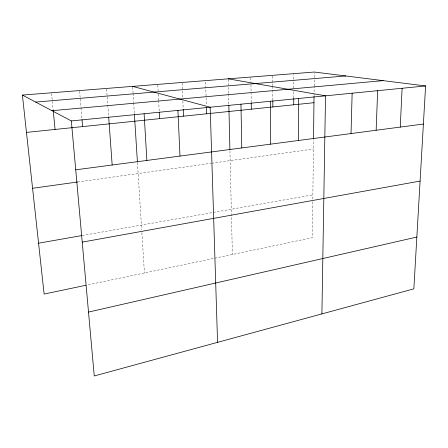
<?xml version="1.0" encoding="UTF-8"?>
<svg xmlns="http://www.w3.org/2000/svg" width="448" height="448" viewBox="0 0 448 448"><rect width="100%" height="100%" fill="white"/><g stroke="black" fill="none" stroke-linecap="round" stroke-linejoin="round"><path stroke-width="0.34" stroke-dasharray="2.24 1.68" d="M293.765 97.871L293.793 90.95M293.798 88.183L293.826 79.878M293.832 79.184L293.849 74.34M312.782 201.83L312.357 237.692L86.587 285.135M312.816 199.035L313.527 139.266M314.042 95.732L314.149 86.671M314.154 85.971L314.25 78.305M314.255 77.605L314.317 72.727M82.141 235.519L212.582 212.531M213.254 212.414L312.866 194.852M77.594 181.994L211.019 163.324M211.702 163.229L313.41 148.994M51.576 93.475L53.183 110.079M79.604 91.263L80.959 107.201M81.021 107.89L81.967 118.978M106.618 89.13L107.75 104.412M107.8 105.106L108.623 116.217M132.67 87.074L133.022 92.646M133.067 93.346L133.638 102.402M133.683 103.096L134.344 113.54M137.446 162.63L141.702 229.919M141.876 232.686L144.424 272.983M157.819 85.081L158.105 90.558M158.284 93.985L158.614 100.15M158.648 100.834L159.191 111.11M182.101 83.16L182.745 98.291M182.862 101.046L183.187 108.612M205.587 82.001L206.36 105.498M228.25 79.526L228.581 93.414M228.598 94.114L228.838 104.53M229.936 150.909L232.378 254.498M250.852 77.745L250.908 81.934M250.953 84.728L251.048 91.711M251.059 92.411L251.199 102.189M272.703 76.003L272.754 85.63M272.759 86.318L272.832 100.072"/><path stroke-width="0.67" d="M293.742 104.793L293.765 98.56M298.329 140.504L298.553 98.493M313.533 138.572L314.031 96.426M321.899 313.908L325.522 95.827L228.234 78.831M351.025 133.566L352.145 93.201M376.141 130.262L377.653 90.681M400.243 127.086L402.114 88.267M22.4 95.082L314.322 72.033L425.6 85.949L413.846 288.842L94.248 375.967L71.338 120.926L22.4 95.082L44.122 294.056L85.915 285.275M88.514 312.082L416.847 237.042M82.225 242.122L420.09 181.07M38.573 243.202L81.452 235.642M32.575 188.294L77.594 181.994M75.729 169.809L423.394 124.04M26.471 132.395L313.958 102.704M71.338 120.926L425.6 85.949M51.957 110.695L383.13 80.634M35.616 102.066L345.722 75.958M132.63 86.38L210.174 107.218L217.56 342.356M53.25 110.768L55.065 129.444M82.023 119.672L82.617 126.599M108.674 116.911L112.168 165.01M134.389 114.24L137.407 161.952M144.116 113.742L146.877 160.44M159.264 112.482L159.589 118.647M177.923 110.404L179.978 156.083M183.215 109.301L183.512 116.178M206.433 107.57L206.634 113.786M228.855 105.224L229.902 149.52M240.962 104.177L241.774 147.946M251.21 102.889L251.3 109.172M272.832 100.761L272.866 106.949M270.396 101.27L270.665 144.144"/></g></svg>
